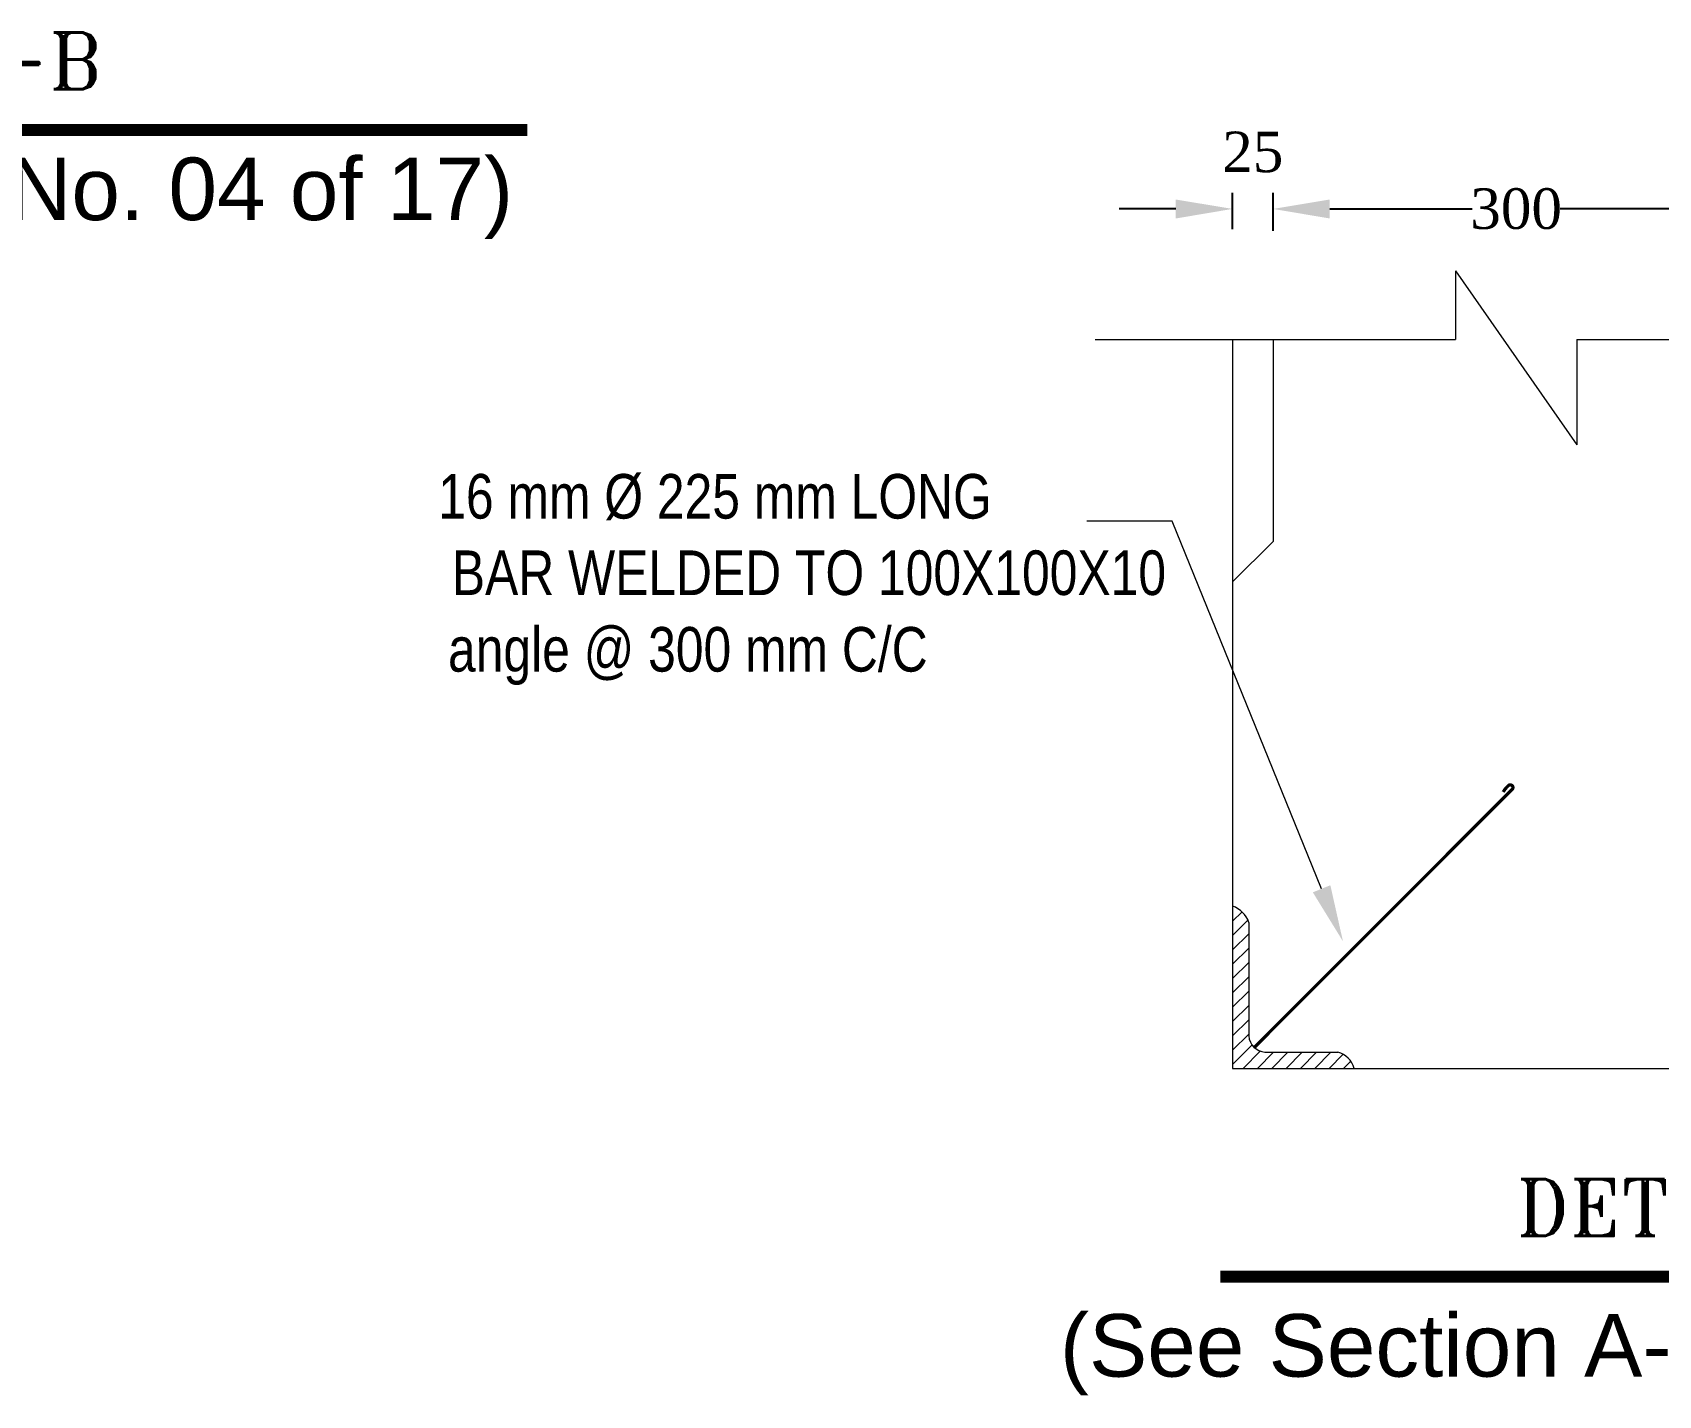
# Model space of a CAD drawing. Extents: x -298162 to 1078160, y -513173 to -216568.
# Drawn here: x 590846 to 600878, y -435018 to -426612 of the extents above; entities that cross this region are included whole.
import ezdxf

# ---------------------------------------------------------------- set-up
doc = ezdxf.new("R2010")
doc.units = 0
doc.header["$MEASUREMENT"] = 0
doc.layers.get('0').update_dxf_attribs({"linetype": 'CONTINUOUS'})
doc.layers.get('DEFPOINTS').update_dxf_attribs({"linetype": 'CONTINUOUS'})
doc.layers.add('LINE', color=7, linetype='CONTINUOUS')
doc.styles.add('Arial-25', font='arial.ttf')
doc.styles.add('BIG', font='ROMANT.SHX')
doc.styles.get("Standard").update_dxf_attribs({"font": 'times.ttf', "height": 250})
doc.dimstyles.new('3', dxfattribs={"dimtxt": 225, "dimasz": 350, "dimexe": 100, "dimexo": 25, "dimgap": 9, "dimtad": 0, "dimdec": 0, "dimzin": 0, "dimdsep": 46, "dimtxsty": 'Standard', "dimcen": 0, "dimclrt": 256, "dimadec": 0, "dimazin": 0, "dimtfac": 1, "dimtdec": 0, "dimtofl": 0, "dimtmove": 2, "dimatfit": 3, "dimfxl": 1, "dimtolj": 1, "dimtzin": 0, "dimarcsym": 0})

# ---------------------------------------------------------------- blocks, each defined once
blk = doc.blocks.new('*D981')
at = {"color": 0, "lineweight": -2}
for p, q in [((598500, -427835), (598500, -427600)), ((601500, -427898), (601500, -427600)), ((598850, -427700), (599729, -427700)), ((601150, -427700), (600272, -427700))]:
    blk.add_line(p, q, dxfattribs=at)
for points in [[(598850, -427642), (598850, -427759), (598500, -427700)], [(601150, -427642), (601150, -427759), (601500, -427700)]]:
    blk.add_solid(points, dxfattribs=at)
at = {"layer": 'DEFPOINTS', "color": 0, "lineweight": -2}
for p in [(601500, -427700), (598500, -427860), (601500, -427923)]:
    blk.add_point(p, dxfattribs=at)
at = {"lineweight": 15, "insert": (600000, -427700), "char_height": 250, "attachment_point": 5}
blk.add_mtext('\\A1;300', dxfattribs=at)
blk = doc.blocks.new('*D982')
at = {"color": 0, "lineweight": -2}
for p, q in [((598250, -427824), (598250, -427600)), ((598500, -427835), (598500, -427600)), ((597900, -427700), (597550, -427700)), ((598850, -427700), (599200, -427700))]:
    blk.add_line(p, q, dxfattribs=at)
for points in [[(597900, -427642), (597900, -427759), (598250, -427700)], [(598850, -427642), (598850, -427759), (598500, -427700)]]:
    blk.add_solid(points, dxfattribs=at)
at = {"layer": 'DEFPOINTS', "color": 0, "lineweight": -2}
for p in [(598500, -427700), (598250, -427849), (598500, -427860)]:
    blk.add_point(p, dxfattribs=at)
at = {"lineweight": 15, "insert": (598375, -427350), "char_height": 250, "attachment_point": 5}
blk.add_mtext('\\A1;25', dxfattribs=at)

msp = doc.modelspace()

# ---------------------------------------------------------------- linework, layer by layer
at = {"color": 0, "lineweight": 15}
for p, q in [((599625.478, -428081.463), (600374.816, -429154.424)), ((599625.478, -428081.463), (599625.478, -428505.657)), ((597402.439, -428505.657), (599625.478, -428505.657)), ((598250.3, -428505.657), (598250.3, -433000.288)), ((598500.3, -428505.657), (598500.3, -429750.288)), ((600374.816, -428505.657), (600374.816, -429154.424)), ((600374.816, -428505.657), (602323.096, -428505.657)), ((597877.527, -429625.101), (597350.534, -429625.101)), ((598799.67, -431892.752), (597877.527, -429625.101)), ((598250.3, -430000.288), (598500.3, -429750.288)), ((598250.3, -430000.288), (598250.3, -433000.288)), ((598250.3, -432004.717), (598253.627, -432001.39)), ((598250.3, -432093.106), (598308.801, -432034.604)), ((598250.3, -432181.494), (598345.205, -432086.588)), ((598250.3, -432269.882), (598350.3, -432169.882)), ((598350.3, -432100.288), (598350.3, -432800.288)), ((598250.3, -432358.271), (598350.3, -432258.271)), ((598250.3, -432446.659), (598350.3, -432346.659)), ((598250.3, -432535.047), (598350.3, -432435.047)), ((598250.3, -432623.436), (598350.3, -432523.436)), ((598250.3, -432711.824), (598350.3, -432611.824)), ((598250.3, -432800.212), (598350.3, -432700.212)), ((598250.3, -432888.601), (598350.3, -432788.601)), ((598250.3, -432976.989), (598371.14, -432856.148)), ((598315.389, -433000.288), (598421.65, -432894.027)), ((598403.778, -433000.288), (598503.778, -432900.288)), ((598450.3, -432900.288), (598900.3, -432900.288)), ((598492.166, -433000.288), (598592.166, -432900.288)), ((598580.554, -433000.288), (598680.554, -432900.288)), ((598668.943, -433000.288), (598768.943, -432900.288)), ((598757.331, -433000.288), (598857.331, -432900.288)), ((598845.719, -433000.288), (598932.73, -432913.277)), ((598934.108, -433000.288), (598979.306, -432955.089)), ((598250.3, -433000.288), (602847.787, -433000.288)), ((598350.3, -433000.288), (599000.3, -433000.288))]:
    msp.add_line(p, q, dxfattribs=at)
at = {"color": 0, "lineweight": 15, "const_width": 20}
msp.add_lwpolyline([(598384.407, -432871.106), (599975.397, -431280.115, 0.967883856), (599952.855, -431256.051, 0.07906924), (599919.878, -431295.775, -2.652451287)], format="xyb", dxfattribs=at)
at = {"color": 0, "lineweight": 15, "const_width": 75}
msp.add_lwpolyline([(598174.7, -434284.409), (605620.629, -434284.409)], dxfattribs=at)
at = {"color": 0, "lineweight": 15}
for centre, radius, start, end in [((598203.511, -432147.076), 154.064, 17.6794502, 72.3205498), ((598350.3, -432800.288), 0, 270, 0), ((598350.3, -432800.288), 0, 45, 0), ((598459.057, -432791.53), 109.11, 184.6037202, 265.3962798), ((598864.87, -433035.717), 139.987, 14.6603634, 75.3396366)]:
    msp.add_arc(centre, radius, start, end, dxfattribs=at)
msp.add_solid([(598853.707, -431870.778), (598745.634, -431914.726), (598931.514, -432216.97)], dxfattribs=at)
at = {"layer": 'LINE', "color": 0, "const_width": 75}
msp.add_lwpolyline([(586858.57, -427213.224), (593899.318, -427213.224)], dxfattribs=at)

# ---------------------------------------------------------------- texts
at = {"color": 0, "lineweight": 15, "style": 'BIG'}
msp.add_text("       DETAIL 'X'", height=350, dxfattribs=at).set_placement((598174.7, -434033.403))
at = {"layer": 'LINE', "color": 0, "style": 'BIG'}
msp.add_text('    SECTION B-B', height=350, dxfattribs=at).set_placement((586858.57, -426962.218))
at = {"layer": 'LINE', "color": 0, "style": 'Arial-25', "width": 0.8}
for s, p in [('16 mm %%C 225 mm LONG ', (593349.499, -429609.879)), ('BAR WELDED TO 100X100X10 ', (593433.344, -430081.162)), ('angle @ 300 mm C/C', (593409.791, -430553.446))]:
    msp.add_text(s, height=275, dxfattribs=at).set_placement(p)
at = {"layer": 'LINE', "color": 0, "lineweight": 9, "char_height": 385.66235, "width": 16027.30118, "attachment_point": 8}
for s, insert in [('{\\fArial|b0|i0|c0|p34;(See Plan in Sheet No. 04 of 17)}', (589933.151, -427885.111)), ('{\\fArial|b0|i0|c0|p34;(See Section A-A in Sheet No. 05 of 17)}', (601946.447, -435017.542))]:
    msp.add_mtext(s, dxfattribs=dict(at, insert=insert))

# ---------------------------------------------------------------- dimensions: what is measured, and where the dimension line sits
at = {"color": 0, "lineweight": 15}
for base, p1, p2, text, picture, middle in [((598500.3, -427700.263), (598250.3, -427849.263), (598500.3, -427860.263), '25', '*D982', (598375.3, -427350.263)), ((601500.3, -427700.263), (598500.3, -427860.263), (601500.3, -427923.263), '300', '*D981', (600000.3, -427700.263))]:
    dim = msp.add_linear_dim(base=base, p1=p1, p2=p2, text=text, dimstyle='3', override={"dimfxl": 0.12}, dxfattribs=at)
    dim.commit()
    dim.dimension.update_dxf_attribs({"geometry": picture, "text_midpoint": middle})

doc.saveas('drawing.dxf')
